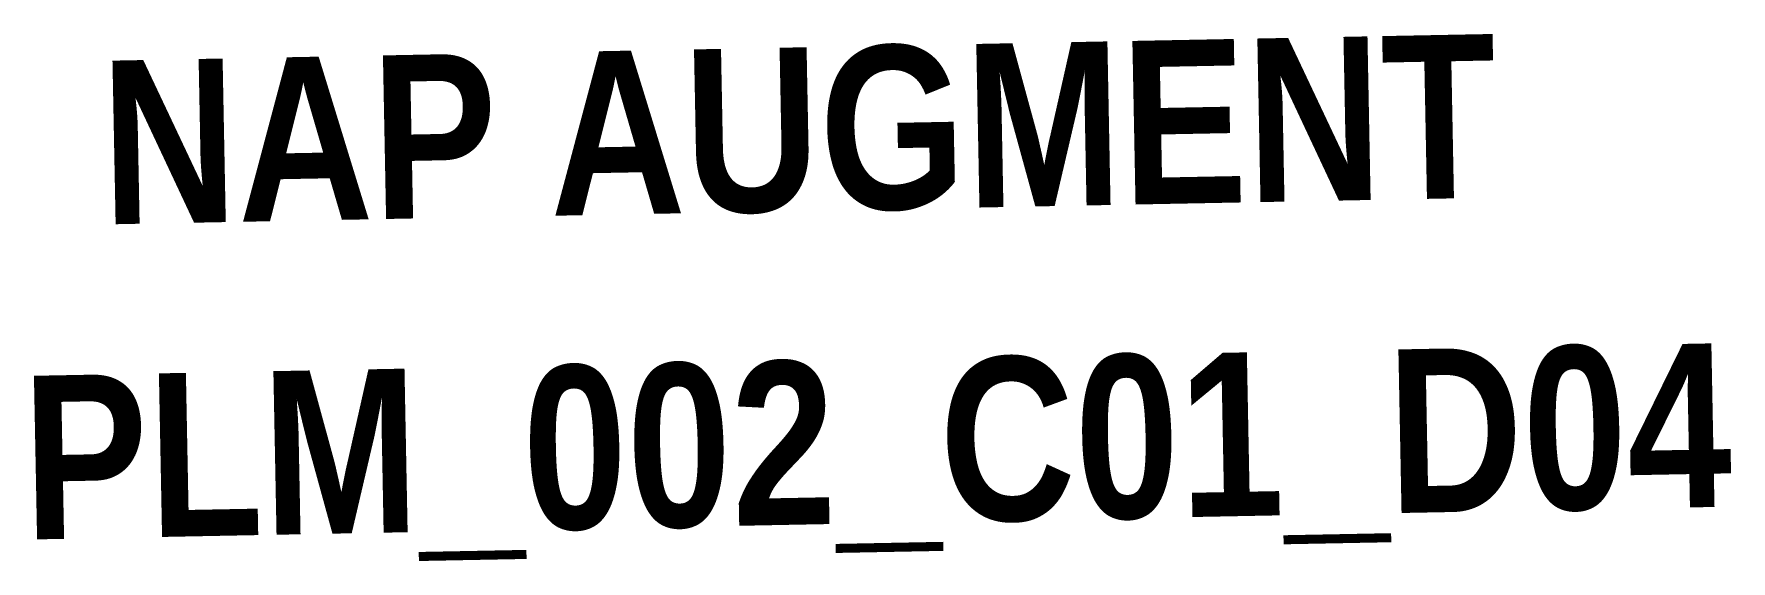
# Model space of a CAD drawing. Header units: metres. Extents: x 0 to 13977865, y -133221 to 11617873.
# Drawn here: x 13977850.93 to 13977864.57, y 786663.9 to 786668.14 of the extents above; entities that cross this region are included whole.
import ezdxf
from ezdxf.enums import TextEntityAlignment as Align

# ---------------------------------------------------------------- set-up
doc = ezdxf.new("R2010")
doc.units = ezdxf.units.M
doc.header["$MEASUREMENT"] = 0
doc.linetypes.add('AERCAB', pattern=[3, 2, -1])
doc.layers.add('P-AERIAL_FOC', color=1, linetype='AERCAB')
doc.styles.add('BOLD', font='swisscbo.ttf')
doc.styles.get("Standard").update_dxf_attribs({"font": 'arial.ttf'})

# ---------------------------------------------------------------- blocks, each defined once
blk = doc.blocks.new('Dummy NAP')
at = {"layer": 'P-AERIAL_FOC', "color": 250}
for tag, p in [('HOMINGPLAID', (-1245.869, 1607.271)), ('SITEPLAID', (-1240.783, 1602.451)), ('C0D0', (-1231.598, 1597.351))]:
    blk.add_attdef(tag, p, '', height=4.612, dxfattribs=at)

msp = doc.modelspace()

# ---------------------------------------------------------------- block references
ref = msp.add_blockref('Dummy NAP', (2919622.894, -134460.508), dxfattribs=dict(xscale=0.7974615441699047, yscale=0.7974615441699047, zscale=0.7974615441699047, rotation=1.431649339285902))
ref.add_attrib('MHTYPE', 'NAP AUGMENT', dxfattribs={"color": 1, "height": 1.31566, "rotation": 1.1072, "style": 'BOLD'}).set_placement((13977857.099, 786666.319), align=Align.BOTTOM_CENTER)
ref.add_attrib('MHTYPE', 'PLM_002_C01_D04', dxfattribs={"color": 1, "height": 1.31566, "rotation": 1.1072, "style": 'BOLD'}).set_placement((13977857.728, 786663.809), align=Align.BOTTOM_CENTER)

doc.saveas('drawing.dxf')
